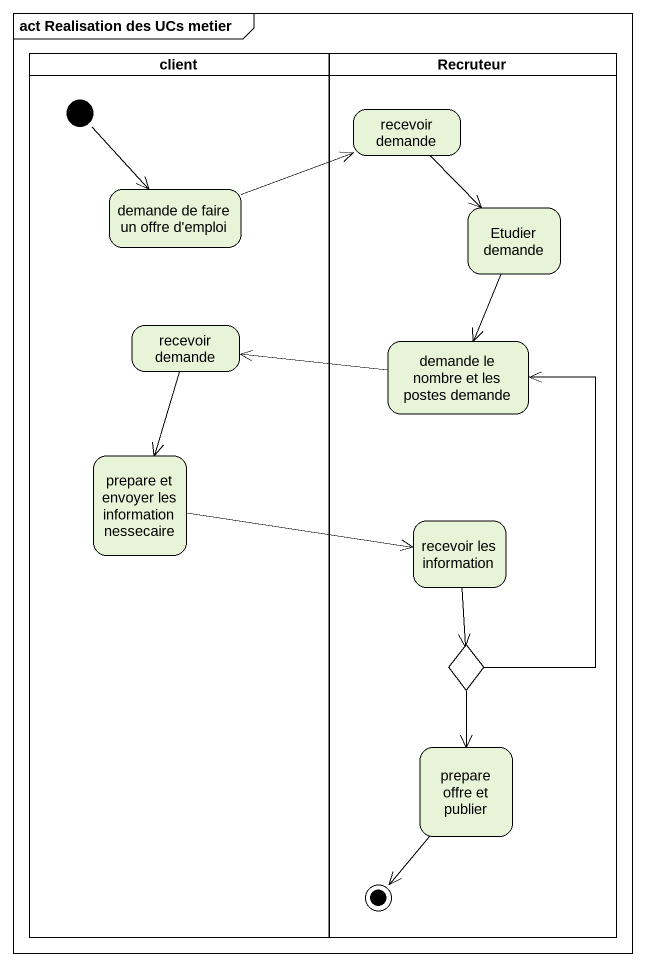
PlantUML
@startuml
mainframe act Realisation des UCs metier
hide empty description
state client <<partition>> {
  state "demande de faire un offre d'emploi" as demande_de_faire_un_offre_d
  state "recevoir demande" as recevoir_demande_2
  state "prepare et envoyer les information nessecaire" as prepare_et_envoyer_les
  [*] --> demande_de_faire_un_offre_d
}
state Recruteur <<partition>> {
  state "recevoir demande" as recevoir_demande
  state "Etudier demande" as Etudier_demande
  state "demande le nombre et les postes demande" as demande_le_nombre_et_les
  state "recevoir les information" as recevoir_les_information
  state choice1 <<choice>>
  state "prepare offre et publier" as prepare_offre_et_publier
  prepare_offre_et_publier --> [*]
}
recevoir_demande --> Etudier_demande
demande_de_faire_un_offre_d -right-> recevoir_demande
Etudier_demande --> demande_le_nombre_et_les
recevoir_demande_2 --> prepare_et_envoyer_les
demande_le_nombre_et_les -left-> recevoir_demande_2
prepare_et_envoyer_les -right-> recevoir_les_information
recevoir_les_information --> choice1
choice1 -up-> demande_le_nombre_et_les
choice1 --> prepare_offre_et_publier
@enduml
